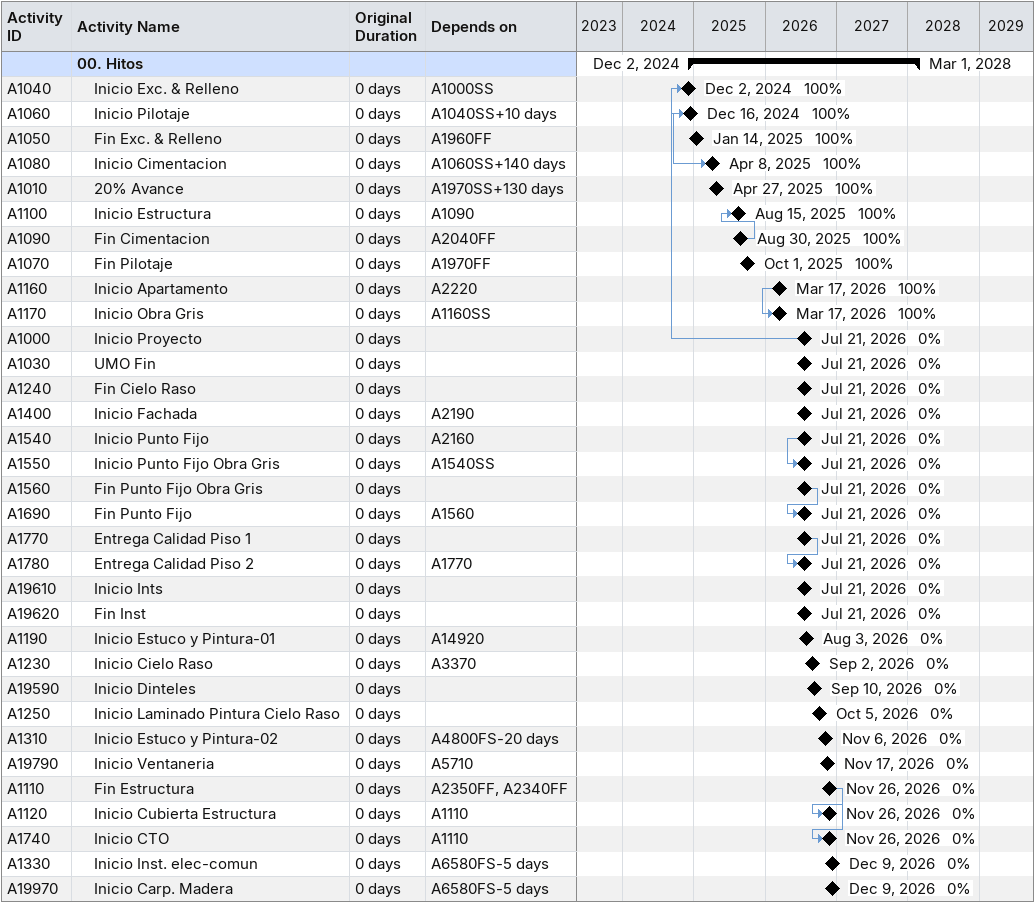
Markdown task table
| ID | Level | Task | Original duration | Start | Finish | Predecessors | % complete |
|---|---|---|---|---|---|---|---|
|  | 1 | **00. Hitos** |  | 2024-12-02 | 2028-03-01 |  |  |
| A1040 | 2 | Inicio Exc. & Relleno | 0d | 2024-12-02 | 2024-12-02 | A1000SS | 100 |
| A1060 | 2 | Inicio Pilotaje | 0d | 2024-12-16 | 2024-12-16 | A1040SS+10d | 100 |
| A1050 | 2 | Fin Exc. & Relleno | 0d | 2025-01-14 | 2025-01-14 | A1960FF | 100 |
| A1080 | 2 | Inicio Cimentacion | 0d | 2025-04-08 | 2025-04-08 | A1060SS+140d | 100 |
| A1010 | 2 | 20% Avance | 0d | 2025-04-27 | 2025-04-27 | A1970SS+130d | 100 |
| A1100 | 2 | Inicio Estructura | 0d | 2025-08-15 | 2025-08-15 | A1090 | 100 |
| A1090 | 2 | Fin Cimentacion | 0d | 2025-08-30 | 2025-08-30 | A2040FF | 100 |
| A1070 | 2 | Fin Pilotaje | 0d | 2025-10-01 | 2025-10-01 | A1970FF | 100 |
| A1160 | 2 | Inicio Apartamento | 0d | 2026-03-17 | 2026-03-17 | A2220 | 100 |
| A1170 | 2 | Inicio Obra Gris | 0d | 2026-03-17 | 2026-03-17 | A1160SS | 100 |
| A1000 | 2 | Inicio Proyecto | 0d | 2026-07-21 | 2026-07-21 |  | 0 |
| A1030 | 2 | UMO Fin | 0d | 2026-07-21 | 2026-07-21 |  | 0 |
| A1240 | 2 | Fin Cielo Raso | 0d | 2026-07-21 | 2026-07-21 |  | 0 |
| A1400 | 2 | Inicio Fachada | 0d | 2026-07-21 | 2026-07-21 | A2190 | 0 |
| A1540 | 2 | Inicio Punto Fijo | 0d | 2026-07-21 | 2026-07-21 | A2160 | 0 |
| A1550 | 2 | Inicio Punto Fijo Obra Gris | 0d | 2026-07-21 | 2026-07-21 | A1540SS | 0 |
| A1560 | 2 | Fin Punto Fijo Obra Gris | 0d | 2026-07-21 | 2026-07-21 |  | 0 |
| A1690 | 2 | Fin Punto Fijo | 0d | 2026-07-21 | 2026-07-21 | A1560 | 0 |
| A1770 | 2 | Entrega Calidad Piso 1 | 0d | 2026-07-21 | 2026-07-21 |  | 0 |
| A1780 | 2 | Entrega Calidad Piso 2 | 0d | 2026-07-21 | 2026-07-21 | A1770 | 0 |
| A19610 | 2 | Inicio Ints | 0d | 2026-07-21 | 2026-07-21 |  | 0 |
| A19620 | 2 | Fin Inst | 0d | 2026-07-21 | 2026-07-21 |  | 0 |
| A1190 | 2 | Inicio Estuco y Pintura-01 | 0d | 2026-08-03 | 2026-08-03 | A14920 | 0 |
| A1230 | 2 | Inicio Cielo Raso | 0d | 2026-09-02 | 2026-09-02 | A3370 | 0 |
| A19590 | 2 | Inicio Dinteles | 0d | 2026-09-10 | 2026-09-10 |  | 0 |
| A1250 | 2 | Inicio Laminado Pintura Cielo Raso | 0d | 2026-10-05 | 2026-10-05 |  | 0 |
| A1310 | 2 | Inicio Estuco y Pintura-02 | 0d | 2026-11-06 | 2026-11-06 | A4800FS-20d | 0 |
| A19790 | 2 | Inicio Ventaneria | 0d | 2026-11-17 | 2026-11-17 | A5710 | 0 |
| A1110 | 2 | Fin Estructura | 0d | 2026-11-26 | 2026-11-26 | A2350FF, A2340FF | 0 |
| A1120 | 2 | Inicio Cubierta Estructura | 0d | 2026-11-26 | 2026-11-26 | A1110 | 0 |
| A1740 | 2 | Inicio CTO | 0d | 2026-11-26 | 2026-11-26 | A1110 | 0 |
| A1330 | 2 | Inicio Inst. elec-comun | 0d | 2026-12-09 | 2026-12-09 | A6580FS-5d | 0 |
| A19970 | 2 | Inicio Carp. Madera | 0d | 2026-12-09 | 2026-12-09 | A6580FS-5d | 0 |
